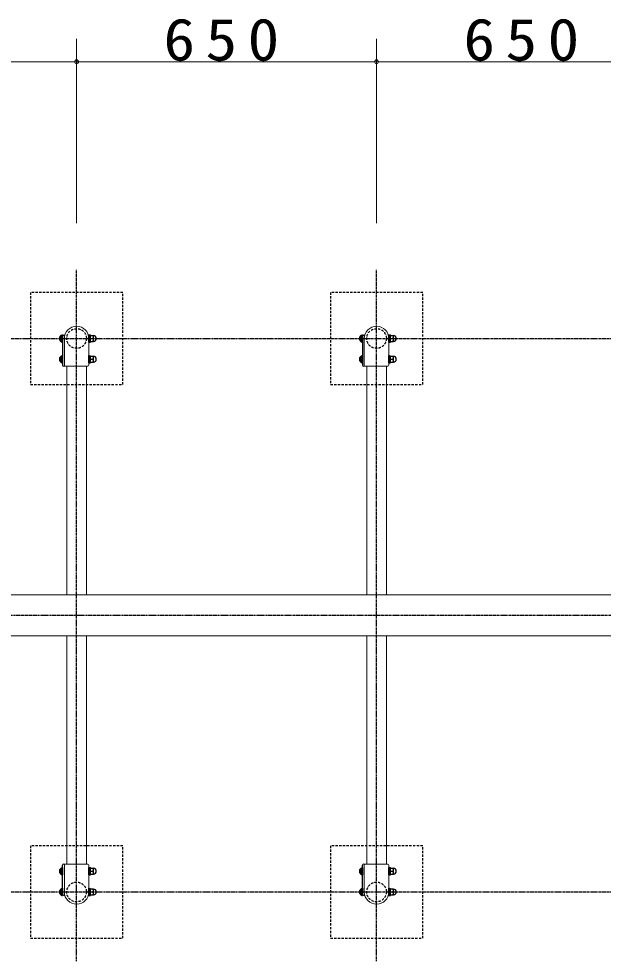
# Model space of a CAD drawing. Units: millimetres at full size. Extents: x -19540 to 57, y -990 to 13350.
# Drawn here: x -16550 to -15284, y 9200 to 11243 of the extents above; entities that cross this region are included whole.
import ezdxf

# ---------------------------------------------------------------- set-up
doc = ezdxf.new("R2010")
doc.units = ezdxf.units.MM
doc.linetypes.add('USER2', pattern=[6, 3, -1, 1, -1])
doc.linetypes.add('USER4', pattern=[8, 5, -3])
doc.layers.add('線', color=2, linetype='Continuous', lineweight=25)
doc.layers.add('補助', color=2, linetype='Continuous', lineweight=13)
doc.styles.add('ＭＳ ゴシック', font='')
doc.styles.get('ＭＳ ゴシック').set_extended_font_data('MS Gothic')

# ---------------------------------------------------------------- blocks, each defined once
blk = doc.blocks.new('dimension_origin')
at = {"color": 0, "linetype": 'Continuous', "lineweight": -2}
blk.add_circle((0, 0), 1.25, dxfattribs=at)

msp = doc.modelspace()

# ---------------------------------------------------------------- linework, layer by layer
at = {"layer": '線', "color": 20, "linetype": 'USER2'}
for p, q in [((-16425, 9200), (-16425, 10700)), ((-15775, 9200), (-15775, 10700)), ((-17225, 10550), (-11075, 10550)), ((-17750, 9950), (-10600, 9950)), ((-17225, 9350), (-11075, 9350))]:
    msp.add_line(p, q, dxfattribs=at)
at = {"layer": '線'}
for p, q in [((-16461.35, 10546.5), (-16461.35, 10553.5)), ((-16458.1, 10556.9), (-16457.1, 10556.9)), ((-16458.1, 10543.1), (-16458.1, 10556.9)), ((-16458.1, 10543.1), (-16457.1, 10543.1)), ((-16457.1, 10558), (-16455.5, 10558)), ((-16457.1, 10542), (-16457.1, 10558)), ((-16457.1, 10543.1), (-16457.1, 10556.9)), ((-16457.1, 10542), (-16455.5, 10542)), ((-16455.5, 10558), (-16455.5, 10542)), ((-16455.5, 10555), (-16455.5, 10492)), ((-16453.5, 10557), (-16450.559, 10557)), ((-16398.5, 10558), (-16396.9, 10558)), ((-16398.5, 10542), (-16398.5, 10558)), ((-16398.5, 10542), (-16396.9, 10542)), ((-16396.9, 10558), (-16396.9, 10542)), ((-16396.9, 10542.3), (-16396.9, 10557.7)), ((-16396.9, 10557.7), (-16394.9, 10557.7)), ((-16394.9, 10550.682), (-16396.9, 10550.146)), ((-16394.9, 10549.854), (-16396.9, 10549.318)), ((-16396.9, 10542.3), (-16394.9, 10542.3)), ((-16394.9, 10542.3), (-16394.9, 10557.7)), ((-16394.9, 10556.5), (-16388.544, 10556.5)), ((-16394.9, 10543.5), (-16394.9, 10556.5)), ((-16394.9, 10550), (-16389.125, 10550)), ((-16394.9, 10543.5), (-16388.544, 10543.5)), ((-16388.544, 10556.5), (-16388.4, 10556.25)), ((-16388.544, 10543.5), (-16388.4, 10543.75)), ((-16388.4, 10543.75), (-16388.4, 10556.25)), ((-15811.35, 10546.5), (-15811.35, 10553.5)), ((-15808.1, 10556.9), (-15807.1, 10556.9)), ((-15808.1, 10543.1), (-15808.1, 10556.9)), ((-15808.1, 10543.1), (-15807.1, 10543.1)), ((-15807.1, 10558), (-15805.5, 10558)), ((-15807.1, 10542), (-15807.1, 10558)), ((-15807.1, 10543.1), (-15807.1, 10556.9)), ((-15807.1, 10542), (-15805.5, 10542)), ((-15805.5, 10558), (-15805.5, 10542)), ((-15805.5, 10555), (-15805.5, 10492)), ((-15803.5, 10557), (-15800.559, 10557)), ((-15748.5, 10558), (-15746.9, 10558)), ((-15748.5, 10542), (-15748.5, 10558)), ((-15748.5, 10542), (-15746.9, 10542)), ((-15746.9, 10558), (-15746.9, 10542)), ((-15746.9, 10542.3), (-15746.9, 10557.7)), ((-15746.9, 10557.7), (-15744.9, 10557.7)), ((-15744.9, 10550.682), (-15746.9, 10550.146)), ((-15744.9, 10549.854), (-15746.9, 10549.318)), ((-15746.9, 10542.3), (-15744.9, 10542.3)), ((-15744.9, 10542.3), (-15744.9, 10557.7)), ((-15744.9, 10556.5), (-15738.544, 10556.5)), ((-15744.9, 10543.5), (-15744.9, 10556.5)), ((-15744.9, 10550), (-15739.125, 10550)), ((-15744.9, 10543.5), (-15738.544, 10543.5)), ((-15738.544, 10556.5), (-15738.4, 10556.25)), ((-15738.544, 10543.5), (-15738.4, 10543.75)), ((-15738.4, 10543.75), (-15738.4, 10556.25)), ((-16461.35, 10501.5), (-16461.35, 10508.5)), ((-16458.1, 10511.9), (-16457.1, 10511.9)), ((-16458.1, 10498.1), (-16458.1, 10511.9)), ((-16457.1, 10513), (-16455.5, 10513)), ((-16457.1, 10497), (-16457.1, 10513)), ((-16457.1, 10498.1), (-16457.1, 10511.9)), ((-16455.5, 10513), (-16455.5, 10497)), ((-16398.5, 10513), (-16396.9, 10513)), ((-16398.5, 10497), (-16398.5, 10513)), ((-16396.9, 10513), (-16396.9, 10497)), ((-16396.9, 10497.3), (-16396.9, 10512.7)), ((-16396.9, 10512.7), (-16394.9, 10512.7)), ((-16394.9, 10505.682), (-16396.9, 10505.146)), ((-16394.9, 10504.854), (-16396.9, 10504.318)), ((-16394.9, 10497.3), (-16394.9, 10512.7)), ((-16394.9, 10511.5), (-16388.544, 10511.5)), ((-16394.9, 10498.5), (-16394.9, 10511.5)), ((-16394.9, 10505), (-16389.125, 10505)), ((-16388.544, 10511.5), (-16388.4, 10511.25)), ((-16388.4, 10498.75), (-16388.4, 10511.25)), ((-15811.35, 10501.5), (-15811.35, 10508.5)), ((-15808.1, 10511.9), (-15807.1, 10511.9)), ((-15808.1, 10498.1), (-15808.1, 10511.9)), ((-15807.1, 10513), (-15805.5, 10513)), ((-15807.1, 10497), (-15807.1, 10513)), ((-15807.1, 10498.1), (-15807.1, 10511.9)), ((-15805.5, 10513), (-15805.5, 10497)), ((-15748.5, 10513), (-15746.9, 10513)), ((-15748.5, 10497), (-15748.5, 10513)), ((-15746.9, 10513), (-15746.9, 10497)), ((-15746.9, 10497.3), (-15746.9, 10512.7)), ((-15746.9, 10512.7), (-15744.9, 10512.7)), ((-15744.9, 10505.682), (-15746.9, 10505.146)), ((-15744.9, 10504.854), (-15746.9, 10504.318)), ((-15744.9, 10497.3), (-15744.9, 10512.7)), ((-15744.9, 10511.5), (-15738.544, 10511.5)), ((-15744.9, 10498.5), (-15744.9, 10511.5)), ((-15744.9, 10505), (-15739.125, 10505)), ((-15738.544, 10511.5), (-15738.4, 10511.25)), ((-15738.4, 10498.75), (-15738.4, 10511.25)), ((-16458.1, 10498.1), (-16457.1, 10498.1)), ((-16457.1, 10497), (-16455.5, 10497)), ((-16398.5, 10497), (-16396.9, 10497)), ((-16396.9, 10497.3), (-16394.9, 10497.3)), ((-16394.9, 10498.5), (-16388.544, 10498.5)), ((-16388.544, 10498.5), (-16388.4, 10498.75)), ((-15808.1, 10498.1), (-15807.1, 10498.1)), ((-15807.1, 10497), (-15805.5, 10497)), ((-15748.5, 10497), (-15746.9, 10497)), ((-15746.9, 10497.3), (-15744.9, 10497.3)), ((-15744.9, 10498.5), (-15738.544, 10498.5)), ((-15738.544, 10498.5), (-15738.4, 10498.75)), ((-16461.35, 9391.5), (-16461.35, 9398.5)), ((-16458.1, 9401.9), (-16457.1, 9401.9)), ((-16458.1, 9388.1), (-16458.1, 9401.9)), ((-16457.1, 9403), (-16455.5, 9403)), ((-16457.1, 9387), (-16457.1, 9403)), ((-16457.1, 9388.1), (-16457.1, 9401.9)), ((-16455.5, 9345), (-16455.5, 9408)), ((-16455.5, 9403), (-16455.5, 9387)), ((-16398.5, 9403), (-16396.9, 9403)), ((-16398.5, 9387), (-16398.5, 9403)), ((-16396.9, 9403), (-16396.9, 9387)), ((-16396.9, 9387.3), (-16396.9, 9402.7)), ((-16396.9, 9402.7), (-16394.9, 9402.7)), ((-16394.9, 9387.3), (-16394.9, 9402.7)), ((-16394.9, 9401.5), (-16388.544, 9401.5)), ((-16394.9, 9388.5), (-16394.9, 9401.5)), ((-16388.544, 9401.5), (-16388.4, 9401.25)), ((-16388.4, 9388.75), (-16388.4, 9401.25)), ((-15811.35, 9391.5), (-15811.35, 9398.5)), ((-15808.1, 9401.9), (-15807.1, 9401.9)), ((-15808.1, 9388.1), (-15808.1, 9401.9)), ((-15807.1, 9403), (-15805.5, 9403)), ((-15807.1, 9387), (-15807.1, 9403)), ((-15807.1, 9388.1), (-15807.1, 9401.9)), ((-15805.5, 9345), (-15805.5, 9408)), ((-15805.5, 9403), (-15805.5, 9387)), ((-15748.5, 9403), (-15746.9, 9403)), ((-15748.5, 9387), (-15748.5, 9403)), ((-15746.9, 9403), (-15746.9, 9387)), ((-15746.9, 9387.3), (-15746.9, 9402.7)), ((-15746.9, 9402.7), (-15744.9, 9402.7)), ((-15744.9, 9387.3), (-15744.9, 9402.7)), ((-15744.9, 9401.5), (-15738.544, 9401.5)), ((-15744.9, 9388.5), (-15744.9, 9401.5)), ((-15738.544, 9401.5), (-15738.4, 9401.25)), ((-15738.4, 9388.75), (-15738.4, 9401.25)), ((-16458.1, 9388.1), (-16457.1, 9388.1)), ((-16457.1, 9387), (-16455.5, 9387)), ((-16398.5, 9387), (-16396.9, 9387)), ((-16394.9, 9395.682), (-16396.9, 9395.146)), ((-16394.9, 9394.854), (-16396.9, 9394.318)), ((-16396.9, 9387.3), (-16394.9, 9387.3)), ((-16394.9, 9395), (-16389.125, 9395)), ((-16394.9, 9388.5), (-16388.544, 9388.5)), ((-16388.544, 9388.5), (-16388.4, 9388.75)), ((-15808.1, 9388.1), (-15807.1, 9388.1)), ((-15807.1, 9387), (-15805.5, 9387)), ((-15748.5, 9387), (-15746.9, 9387)), ((-15744.9, 9395.682), (-15746.9, 9395.146)), ((-15744.9, 9394.854), (-15746.9, 9394.318)), ((-15746.9, 9387.3), (-15744.9, 9387.3)), ((-15744.9, 9395), (-15739.125, 9395)), ((-15744.9, 9388.5), (-15738.544, 9388.5)), ((-15738.544, 9388.5), (-15738.4, 9388.75)), ((-16457.1, 9358), (-16455.5, 9358)), ((-16457.1, 9342), (-16457.1, 9358)), ((-16455.5, 9358), (-16455.5, 9342)), ((-16398.5, 9358), (-16396.9, 9358)), ((-16398.5, 9342), (-16398.5, 9358)), ((-16396.9, 9358), (-16396.9, 9342)), ((-16396.9, 9342.3), (-16396.9, 9357.7)), ((-16396.9, 9357.7), (-16394.9, 9357.7)), ((-16394.9, 9342.3), (-16394.9, 9357.7)), ((-15807.1, 9358), (-15805.5, 9358)), ((-15807.1, 9342), (-15807.1, 9358)), ((-15805.5, 9358), (-15805.5, 9342)), ((-15748.5, 9358), (-15746.9, 9358)), ((-15748.5, 9342), (-15748.5, 9358)), ((-15746.9, 9358), (-15746.9, 9342)), ((-15746.9, 9342.3), (-15746.9, 9357.7)), ((-15746.9, 9357.7), (-15744.9, 9357.7)), ((-15744.9, 9342.3), (-15744.9, 9357.7)), ((-16461.35, 9346.5), (-16461.35, 9353.5)), ((-16458.1, 9356.9), (-16457.1, 9356.9)), ((-16458.1, 9343.1), (-16458.1, 9356.9)), ((-16458.1, 9343.1), (-16457.1, 9343.1)), ((-16457.1, 9343.1), (-16457.1, 9356.9)), ((-16457.1, 9342), (-16455.5, 9342)), ((-16453.5, 9343), (-16450.559, 9343)), ((-16398.5, 9342), (-16396.9, 9342)), ((-16394.9, 9350.682), (-16396.9, 9350.146)), ((-16394.9, 9349.854), (-16396.9, 9349.318)), ((-16396.9, 9342.3), (-16394.9, 9342.3)), ((-16394.9, 9356.5), (-16388.544, 9356.5)), ((-16394.9, 9343.5), (-16394.9, 9356.5)), ((-16394.9, 9350), (-16389.125, 9350)), ((-16394.9, 9343.5), (-16388.544, 9343.5)), ((-16388.544, 9356.5), (-16388.4, 9356.25)), ((-16388.544, 9343.5), (-16388.4, 9343.75)), ((-16388.4, 9343.75), (-16388.4, 9356.25)), ((-15811.35, 9346.5), (-15811.35, 9353.5)), ((-15808.1, 9356.9), (-15807.1, 9356.9)), ((-15808.1, 9343.1), (-15808.1, 9356.9)), ((-15808.1, 9343.1), (-15807.1, 9343.1)), ((-15807.1, 9343.1), (-15807.1, 9356.9)), ((-15807.1, 9342), (-15805.5, 9342)), ((-15803.5, 9343), (-15800.559, 9343)), ((-15748.5, 9342), (-15746.9, 9342)), ((-15744.9, 9350.682), (-15746.9, 9350.146)), ((-15744.9, 9349.854), (-15746.9, 9349.318)), ((-15746.9, 9342.3), (-15744.9, 9342.3)), ((-15744.9, 9356.5), (-15738.544, 9356.5)), ((-15744.9, 9343.5), (-15744.9, 9356.5)), ((-15744.9, 9350), (-15739.125, 9350)), ((-15744.9, 9343.5), (-15738.544, 9343.5)), ((-15738.544, 9356.5), (-15738.4, 9356.25)), ((-15738.544, 9343.5), (-15738.4, 9343.75)), ((-15738.4, 9343.75), (-15738.4, 9356.25))]:
    msp.add_line(p, q, dxfattribs=at)
at = {"layer": '線', "color": 7, "lineweight": 13}
for p, q in [((-16451.5, 10550), (-16451.5, 10492)), ((-16398.5, 10550), (-16398.5, 10492)), ((-15801.5, 10550), (-15801.5, 10492)), ((-15748.5, 10550), (-15748.5, 10492)), ((-16453.5, 10490), (-16400.5, 10490)), ((-16446.35, 9994.55), (-16446.35, 10490)), ((-16403.65, 9994.55), (-16403.65, 10490)), ((-15803.5, 10490), (-15750.5, 10490)), ((-15796.35, 9994.55), (-15796.35, 10490)), ((-15753.65, 9994.55), (-15753.65, 10490)), ((-17225, 9994.55), (-14329.621, 9994.55)), ((-17225, 9905.45), (-14329.621, 9905.45)), ((-16446.35, 9905.45), (-16446.35, 9410)), ((-16403.65, 9905.45), (-16403.65, 9410)), ((-15796.35, 9905.45), (-15796.35, 9410)), ((-15753.65, 9905.45), (-15753.65, 9410)), ((-16453.5, 9410), (-16400.5, 9410)), ((-16451.5, 9350), (-16451.5, 9408)), ((-16398.5, 9350), (-16398.5, 9408)), ((-15803.5, 9410), (-15750.5, 9410)), ((-15801.5, 9350), (-15801.5, 9408)), ((-15748.5, 9350), (-15748.5, 9408))]:
    msp.add_line(p, q, dxfattribs=at)
at = {"layer": '線', "color": 4, "linetype": 'USER4'}
for points in [[(-16525, 10450), (-16325, 10450), (-16325, 10650), (-16525, 10650)], [(-15875, 10450), (-15675, 10450), (-15675, 10650), (-15875, 10650)], [(-16525, 9250), (-16325, 9250), (-16325, 9450), (-16525, 9450)], [(-15875, 9250), (-15675, 9250), (-15675, 9450), (-15875, 9450)]]:
    msp.add_lwpolyline(points, close=True, dxfattribs=at)
for centre in [(-16425, 10550), (-15775, 10550), (-16425, 9350), (-15775, 9350)]:
    msp.add_circle(centre, 21.35, dxfattribs=at)
at = {"layer": '線', "color": 7, "lineweight": 13}
for centre, radius, start, end in [((-16425, 10550), 26.5, 0, 180), ((-15775, 10550), 26.5, 0, 180), ((-16449.5, 10492), 2, 180, 270), ((-16400.5, 10492), 2, 270, 0), ((-15799.5, 10492), 2, 180, 270), ((-15750.5, 10492), 2, 270, 0), ((-16449.5, 9408), 2, 90, 180), ((-16400.5, 9408), 2, 0, 90), ((-15799.5, 9408), 2, 90, 180), ((-15750.5, 9408), 2, 0, 90), ((-16425, 9350), 26.5, 180, 0), ((-15775, 9350), 26.5, 180, 0)]:
    msp.add_arc(centre, radius, start, end, dxfattribs=at)
at = {"layer": '線'}
for centre, radius, start, end in [((-16454.285, 10550), 7.884, 118.93814, 153.64619), ((-16454.285, 10550), 7.884, 206.35381, 241.06186), ((-16453.5, 10555), 2, 90, 180), ((-16397.932, 10553.25), 9.387, 339.74445, 20.25555), ((-16397.932, 10546.75), 9.387, 339.74445, 20.25555), ((-16388.655, 10550), 6.255, 272.33828, 87.66172), ((-15804.285, 10550), 7.884, 118.93814, 153.64619), ((-15804.285, 10550), 7.884, 206.35381, 241.06186), ((-15803.5, 10555), 2, 90, 180), ((-15747.932, 10553.25), 9.387, 339.74445, 20.25555), ((-15747.932, 10546.75), 9.387, 339.74445, 20.25555), ((-15738.655, 10550), 6.255, 272.33828, 87.66172), ((-16454.285, 10505), 7.884, 118.93814, 153.64619), ((-16454.285, 10505), 7.884, 206.35381, 241.06186), ((-16397.932, 10508.25), 9.387, 339.74445, 20.25555), ((-16397.932, 10501.75), 9.387, 339.74445, 20.25555), ((-16388.655, 10505), 6.255, 272.33828, 87.66172), ((-15804.285, 10505), 7.884, 118.93814, 153.64619), ((-15804.285, 10505), 7.884, 206.35381, 241.06186), ((-15747.932, 10508.25), 9.387, 339.74445, 20.25555), ((-15747.932, 10501.75), 9.387, 339.74445, 20.25555), ((-15738.655, 10505), 6.255, 272.33828, 87.66172), ((-16453.5, 10492), 2, 180, 270), ((-15803.5, 10492), 2, 180, 270), ((-16454.285, 9395), 7.884, 118.93814, 153.64619), ((-16453.5, 9408), 2, 90, 180), ((-16397.932, 9398.25), 9.387, 339.74445, 20.25555), ((-16388.655, 9395), 6.255, 272.33828, 87.66172), ((-15804.285, 9395), 7.884, 118.93814, 153.64619), ((-15803.5, 9408), 2, 90, 180), ((-15747.932, 9398.25), 9.387, 339.74445, 20.25555), ((-15738.655, 9395), 6.255, 272.33828, 87.66172), ((-16454.285, 9395), 7.884, 206.35381, 241.06186), ((-16397.932, 9391.75), 9.387, 339.74445, 20.25555), ((-15804.285, 9395), 7.884, 206.35381, 241.06186), ((-15747.932, 9391.75), 9.387, 339.74445, 20.25555), ((-16454.285, 9350), 7.884, 118.93814, 153.64619), ((-16454.285, 9350), 7.884, 206.35381, 241.06186), ((-16453.5, 9345), 2, 180, 270), ((-16397.932, 9353.25), 9.387, 339.74445, 20.25555), ((-16397.932, 9346.75), 9.387, 339.74445, 20.25555), ((-16388.655, 9350), 6.255, 272.33828, 87.66172), ((-15804.285, 9350), 7.884, 118.93814, 153.64619), ((-15804.285, 9350), 7.884, 206.35381, 241.06186), ((-15803.5, 9345), 2, 180, 270), ((-15747.932, 9353.25), 9.387, 339.74445, 20.25555), ((-15747.932, 9346.75), 9.387, 339.74445, 20.25555), ((-15738.655, 9350), 6.255, 272.33828, 87.66172)]:
    msp.add_arc(centre, radius, start, end, dxfattribs=at)
at = {"layer": '補助'}
for p, q in [((-16425, 10800), (-16425, 11200)), ((-16425, 10800), (-16425, 11200)), ((-15775, 10800), (-15775, 11200)), ((-15775, 10800), (-15775, 11200)), ((-17075, 11150), (-16425, 11150)), ((-16425, 11150), (-15775, 11150)), ((-15775, 11150), (-15125, 11150))]:
    msp.add_line(p, q, dxfattribs=at)

# ---------------------------------------------------------------- block references
at = {"layer": '補助', "xscale": 3.33, "yscale": 3.33}
for p in [(-16425, 11150), (-15775, 11150)]:
    msp.add_blockref('dimension_origin', p, dxfattribs=at)
at = {"layer": '補助', "xscale": 3.33, "yscale": 3.33, "rotation": 180}
for p in [(-16425, 11150), (-15775, 11150)]:
    msp.add_blockref('dimension_origin', p, dxfattribs=at)

# ---------------------------------------------------------------- texts
at = {"layer": '補助', "char_height": 91.64, "attachment_point": 8, "style": 'ＭＳ ゴシック'}
for insert in [(-16100, 11151), (-15450, 11151)]:
    msp.add_mtext('\\T1.33;\\W1.1;650', dxfattribs=dict(at, insert=insert))

doc.saveas('drawing.dxf')
